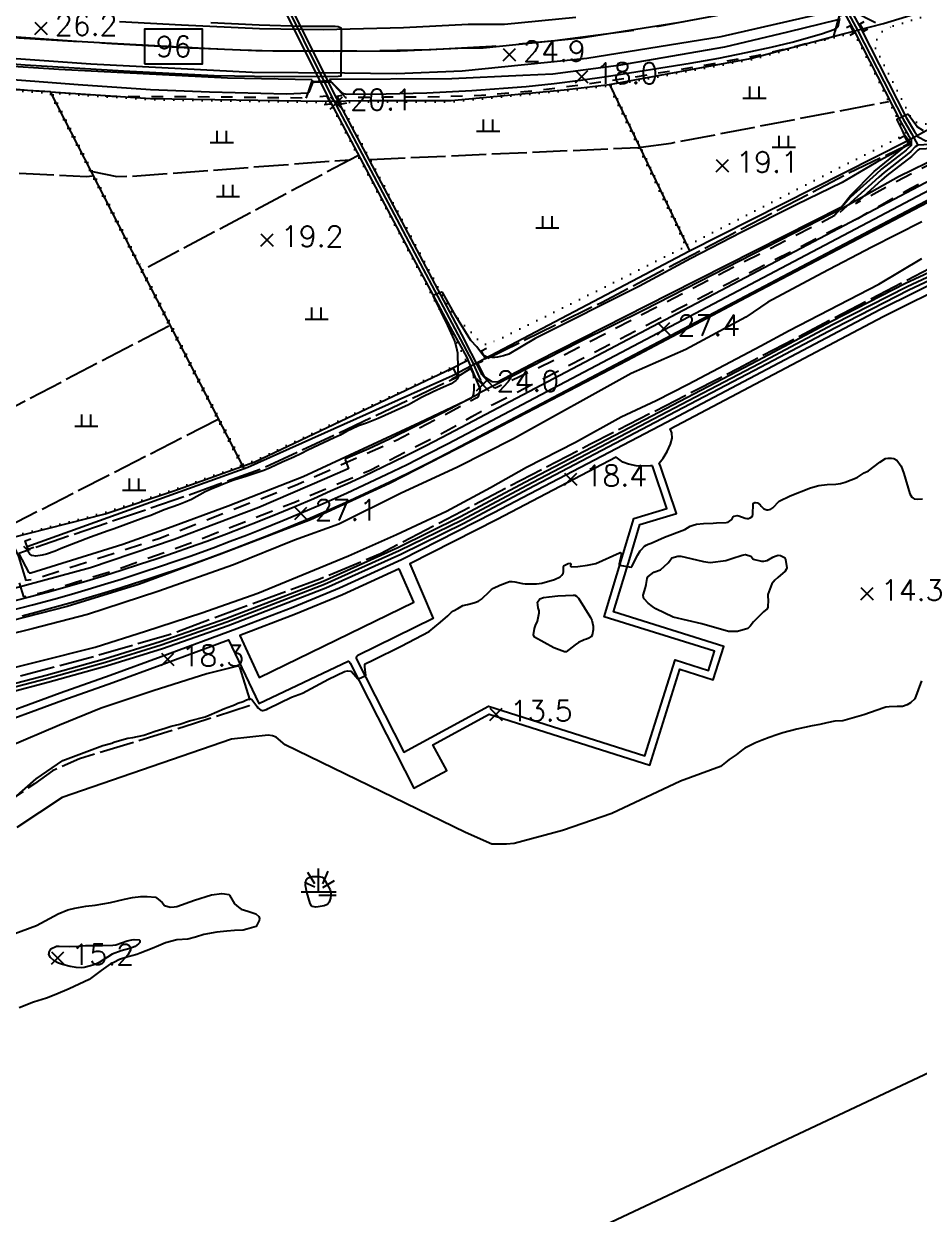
# Model space of a CAD drawing. Header units: millimetres. Extents: x 224638 to 227100, y 430787 to 433573.
# Drawn here: x 224847 to 225234, y 431487 to 432001 of the extents above; entities that cross this region are included whole.
import ezdxf
from ezdxf.enums import TextEntityAlignment as Align

# ---------------------------------------------------------------- set-up
doc = ezdxf.new("R2010")
doc.units = ezdxf.units.MM
for name, pattern in [('15M2P5', [17.5, 15, -2.5]), ('50M10', [60, 50, -10]), ('5M5', [10, 5, -5]), ('7P5M5', [12.5, 7.5, -5]), ('AM4', [4, 0, -4])]:
    doc.linetypes.add(name, pattern=pattern)
for name, color, linetype in [('A0013110', 1, 'Continuous'), ('A0013113', 1, 'Continuous'), ('A0013118', 1, 'Continuous'), ('A0013140', 1, '7P5M5'), ('A0013433', 7, 'Continuous'), ('A0013443', 7, 'Continuous'), ('A0023210', 7, 'Continuous'), ('A0023213', 7, 'Continuous'), ('A0033327', 32, 'Continuous'), ('C0052213', 1, 'Continuous'), ('C0052214', 1, '15M2P5'), ('C0052215', 32, 'Continuous'), ('C0076116', 7, 'Continuous'), ('C0523121', 1, '50M10'), ('D0015112', 3, '15M2P5'), ('D0015211', 5, 'Continuous'), ('D0025111', 3, 'AM4'), ('E0022112', 5, 'Continuous'), ('E0022115', 7, 'Continuous'), ('E0032111', 5, 'Continuous'), ('E0052114', 5, 'Continuous'), ('F0017111', 30, 'Continuous'), ('F0017114', 7, 'Continuous'), ('F0017121', 30, 'Continuous'), ('F0027132', 7, 'Continuous'), ('F0027217', 7, 'Continuous'), ('F0037221', 7, 'Continuous'), ('F0037223', 7, '5M5'), ('F0047224', 7, 'Continuous'), ('G0022323', 5, 'Continuous')]:
    doc.layers.add(name, color=color, linetype=linetype)
doc.styles.add('HIST', font='romans.shx', dxfattribs={"bigfont": 'ngsw.shx'})
doc.styles.add('ngsw', font='romans.shx', dxfattribs={"bigfont": 'ngsw.shx'})

# ---------------------------------------------------------------- blocks, each defined once
blk = doc.blocks.new('G0022323')
at = {"layer": 'G0022323'}
for p, q in [((-1.583, 3.4), (-4.619, 8.28)), ((0.02, -0.003), (0.02, 9.997)), ((1.779, 3.4), (4.165, 8.931)), ((-1.583, 1.991), (-6.029, 3.943)), ((1.779, 1.883), (6.875, 4.809)), ((-7.48, -0.003), (7.52, -0.003)), ((0.044, -1.479), (7.544, -1.479))]:
    blk.add_line(p, q, dxfattribs=at)
blk = doc.blocks.new('A0013433')
at = {"layer": 'A0013433'}
blk.add_lwpolyline([(-12.5, -7.5), (12.5, -7.5), (12.5, 7.5), (-12.5, 7.5)], close=True, dxfattribs=at)
blk = doc.blocks.new('D0015211')
at = {"layer": 'D0015211'}
for points in [[(-2, -2.5), (-2, 2.5)], [(2, -2.5), (2, 2.5)], [(-5, -2.5), (5, -2.5)]]:
    blk.add_lwpolyline(points, dxfattribs=at)
blk = doc.blocks.new('F0027217')
at = {"layer": 'F0027217'}
for p, q in [((-2.652, 2.652), (2.652, -2.652)), ((-2.652, -2.652), (2.652, 2.652))]:
    blk.add_line(p, q, dxfattribs=at)

msp = doc.modelspace()

# ---------------------------------------------------------------- linework, layer by layer
at = {"layer": 'A0013110', "flags": 128}
for points in [[(225419.212, 432053.423), (225399.293, 432087.229), (225383.98, 432113.14), (225375.48, 432128.94), (225338.91, 432200.07), (225293.64, 432289.34), (225292.32, 432291.68), (225285.77, 432293.75), (225105.21, 432200.19), (225106.89, 432194.64), (225173.05, 432065.26), (225185.72, 432041.11), (225208.47, 431998.96), (225227.96, 431960.84), (225231.48, 431954.69), (225233.16, 431952.47), (225236.43, 431950.744), (225251.614, 431951.563), (225258.493, 431950.369)], [(225044.17, 431843.9), (225038.4, 431857.51), (225032.39, 431868.49), (225013.46, 431903.89), (224978.38, 431970.09), (224943.58, 432040.18)], [(225047.39, 431847.08), (225044.9, 431849.94), (225044.45, 431850.98), (225036.32, 431867.16), (224981.05, 431971.46), (224946.26, 432041.53)], [(225183.07, 432039.7), (225205.81, 431997.57), (225225.32, 431959.41), (225228.98, 431953.04), (225230.15, 431951.48), (225230.119, 431948.774), (225228.727, 431947.353), (225227.973, 431946.683), (225217.322, 431938.456), (225214.968, 431936.389), (225203.865, 431926.258), (225197.243, 431918.613)], [(224725.717, 432016.875), (224724.814, 431997.401), (224724.538, 431994.523), (224724.485, 431993.195), (224724.485, 431992.028), (224724.577, 431990.186), (224725.314, 431986.732), (224725.959, 431985.673), (224726.773, 431984.998), (224736.99, 431978.92), (224738.57, 431977.07), (224739.88, 431975.09), (224797.95, 431862.58), (224838.54, 431785.51), (224845.096, 431771.327), (224848.205, 431760.992)], [(225252.535, 431947.851), (225251.406, 431948.047), (225233.586, 431947.088), (225232.995, 431946.709), (225231.143, 431944.817), (225230.207, 431943.987), (225219.548, 431935.754), (225217.302, 431933.781), (225206.375, 431923.812), (225206.126, 431923.524)]]:
    msp.add_lwpolyline(points, dxfattribs=at)
at = {"layer": 'A0013113', "flags": 128}
for points in [[(224642.035, 432001.112), (224667.02, 431999.621), (224679.004, 431998.332), (224705.518, 431995.438), (224736.157, 431993.369), (224776.87, 431990.62), (224797.6, 431989.56), (224876.32, 431983.93), (224945.9, 431980.33), (224985.65, 431980.14), (225008.17, 431979.72), (225036.45, 431980.95), (225090.2, 431986.4), (225148.09, 431995.77), (225194.07, 432006.3)], [(225085.46, 432003.9), (225054.65, 432000.86), (225039.01, 432000.91), (225011.19, 431999.45), (224976.6, 431998.58), (224949.05, 431999.13), (224915.35, 432000.59), (224888.65, 432002.09)]]:
    msp.add_lwpolyline(points, dxfattribs=at)
at = {"layer": 'A0013118', "flags": 128}
for points in [[(225345.452, 431990.142), (225030.576, 431824.089), (225020.883, 431819.077), (225012.018, 431814.627), (225002.208, 431809.85), (224994.137, 431806.035), (224986.93, 431802.713), (224979.693, 431799.458), (224972.426, 431796.269), (224964.216, 431792.762), (224956.888, 431789.717), (224949.533, 431786.738), (224942.15, 431783.828), (224934.741, 431780.985), (224926.375, 431777.869), (224918.912, 431775.171), (224912.362, 431772.868), (224904.853, 431770.299), (224897.321, 431767.8), (224889.767, 431765.371), (224882.19, 431763.01), (224874.592, 431760.72), (224866.02, 431758.227), (224857.422, 431755.823), (224849.759, 431753.76), (224840.154, 431751.282)], [(224846.71, 431745.729), (224852.514, 431747.249), (224863.128, 431750.138), (224869.863, 431752.046), (224875.623, 431753.725), (224882.328, 431755.734), (224889.018, 431757.797), (224894.738, 431759.607), (224901.395, 431761.77), (224907.088, 431763.666), (224913.713, 431765.927), (224919.376, 431767.908), (224925.026, 431769.928), (224931.599, 431772.334), (224938.154, 431774.792), (224944.688, 431777.304), (224950.272, 431779.498), (224955.841, 431781.731), (224961.395, 431784.002), (224969.695, 431787.48), (224977.959, 431791.044), (224986.186, 431794.693), (224994.235, 431798.363), (225005.189, 431803.517), (225013.329, 431807.468), (225021.384, 431811.483), (225030.285, 431816.04), (225348.726, 431983.955)], [(225259.861, 431904.055), (225227.715, 431889.117), (225195.779, 431872.727), (225163.844, 431855.827), (225118.246, 431831.899), (225063.458, 431803.21), (225035.792, 431788.394), (225008.698, 431775.076), (224976.564, 431760.593), (224934.467, 431744.355), (224906.229, 431734.529), (224882.258, 431726.989), (224856.988, 431720.008), (224824.328, 431711.418), (224770.858, 431697.555), (224721.915, 431685.201), (224682.293, 431674.195), (224657.035, 431666.771), (224643.002, 431662.407)], [(224643.011, 431659.269), (224657.901, 431663.898), (224683.118, 431671.31), (224722.683, 431682.301), (224771.601, 431694.649), (224825.086, 431708.516), (224857.769, 431717.112), (224883.108, 431724.111), (224907.173, 431731.681), (224935.501, 431741.538), (224977.721, 431757.824), (225009.976, 431772.361), (225037.162, 431785.725), (225064.862, 431800.558), (225119.64, 431829.243), (225165.242, 431853.173), (225197.166, 431870.067), (225229.032, 431886.421), (225261.085, 431901.315)], [(225247.327, 431893.095), (225216.612, 431877.723), (225124.512, 431829.133), (225050.072, 431790.109), (225010.218, 431769.916), (224983.587, 431757.711), (224963.424, 431749.363), (224939.215, 431740.131), (224906.604, 431727.999), (224884.699, 431719.921), (224863.118, 431712.274), (224828.601, 431699.657), (224801.499, 431689.071), (224765.466, 431671.944), (224746.779, 431660.829), (224733.12, 431651.419), (224707.009, 431631.336), (224699.342, 431624.552), (224669.655, 431596.208), (224667.832, 431594.985), (224660.65, 431588.778), (224653.018, 431583.983), (224643.242, 431578.375)], [(224829.733, 431696.664), (224864.187, 431709.258), (224885.787, 431716.912), (224907.715, 431724.998), (224935.73, 431735.42), (224948.732, 431707.914), (224987.338, 431726.119), (224987.91, 431725.746), (224988.168, 431725.35), (225015.582, 431671.293), (225029.797, 431678.969), (225023.764, 431690.078), (225048.106, 431703.228), (225117.361, 431681.267), (225130.366, 431722.69), (225144.771, 431718.135), (225149.304, 431732.526), (225101.652, 431747.388), (225109.01, 431771.538), (225113.11, 431785.136), (225128.835, 431789.912), (225121.973, 431810.244), (225121.407, 431811.568), (225123.119, 431813.732), (225124.913, 431816.686), (225126.338, 431819.788), (225127.048, 431822.399), (225126.901, 431824.713), (225126.105, 431826.356), (225218.075, 431874.877), (225248.678, 431890.193)]]:
    msp.add_lwpolyline(points, dxfattribs=at)
for points in [[(225118.526, 431810.45), (225117.618, 431810.386), (225112.61, 431810.315), (225111.447, 431810.474), (225108.133, 431811.189), (225105.697, 431812.067), (225102.909, 431814.195), (225051.538, 431787.265), (225013.935, 431768.212), (225023.967, 431744.591), (224991.431, 431728.634), (224990.767, 431727.785), (224990.794, 431727.247), (225011.232, 431686.945), (225047.779, 431706.689), (225115.269, 431685.287), (225128.273, 431726.708), (225142.681, 431722.152), (225145.288, 431730.427), (225097.664, 431745.28), (225105.948, 431772.466), (225110.541, 431787.7), (225124.748, 431792.015)], [(225009.273, 431765.963), (224984.866, 431754.777), (224964.606, 431746.389), (224940.498, 431737.196), (224948.954, 431719.142), (225015.556, 431751.604)]]:
    msp.add_lwpolyline(points, close=True, dxfattribs=at)
at = {"layer": 'A0013140', "flags": 128}
for points in [[(224845.392, 431759.93), (224847.198, 431753.926), (224855.82, 431755.98), (224887.27, 431765.62), (224921.63, 431778.09), (224964.57, 431794.97), (224996.44, 431808.47), (225027.5, 431824.43), (225040.65, 431831.68), (225049.62, 431836.99), (225054.26, 431839.2), (225130.68, 431878.77), (225199.65, 431913.9), (225207.43, 431917.41), (225229.897, 431930.297), (225250.741, 431941.16), (225253.883, 431942.679), (225255.77, 431943.727), (225260.02, 431945.87), (225262.14, 431947), (225264.1, 431948), (225325.363, 431980.745), (225341.673, 431989.691), (225367.3, 432005.46), (225394.7, 432024.58), (225423.52, 432046.35), (225448.68, 432070.8), (225462.02, 432084.01), (225470.869, 432089.005)], [(225252.535, 431947.851), (225227.22, 431934.89), (225206.126, 431923.524)], [(225047.39, 431847.08), (225050.1, 431844.22), (225050.62, 431844.16), (225051.75, 431844.56), (225076.8, 431856.38), (225134.81, 431886.64), (225197.243, 431918.613)], [(225044.17, 431843.9), (225043.95, 431842.28), (225043.54, 431840.87), (225043.21, 431840.16), (225042.81, 431839.77), (225008.16, 431821.44), (224964.56, 431801.96), (224906.12, 431779.11), (224852.06, 431761.49), (224848.205, 431760.992)]]:
    msp.add_lwpolyline(points, dxfattribs=at)
at = {"layer": 'A0023210', "flags": 128}
for points in [[(224697.317, 432519.338), (224715.28, 432484.59), (224720.533, 432475.502), (224722.845, 432469.775), (224726.465, 432463.32), (224787.345, 432344.455), (224834.85, 432252.99), (224909.165, 432110.905), (224912.632, 432101.256), (224915.6, 432098.5), (224944.92, 432040.855), (224979.715, 431970.775), (225040.72, 431855.439), (225044.31, 431847.44), (225044.535, 431846.92), (225045.78, 431845.49)], [(225101.726, 432200.108), (225105.095, 432194.85), (225171.72, 432064.57), (225184.395, 432040.405), (225207.14, 431998.265), (225226.64, 431960.125), (225230.23, 431953.865), (225233.031, 431948.812)], [(225255.514, 431949.11), (225251.51, 431949.805), (225233.031, 431948.812), (225231.883, 431948.075), (225229.935, 431946.085), (225229.09, 431945.335), (225218.435, 431937.105), (225216.135, 431935.085), (225199.371, 431919.79)]]:
    msp.add_lwpolyline(points, dxfattribs=at)
at = {"layer": 'A0023213', "flags": 128}
msp.add_lwpolyline([(224702.66, 432005.47), (224776.83, 432000.18), (224802.68, 431998.64), (224858.21, 431994.67), (224870.18, 431993.75), (224882.49, 431993.01), (224930.62, 431990.46), (224947.47, 431989.73), (224981.13, 431989.36), (225009.68, 431989.58), (225037.73, 431990.93), (225045.55, 431990.91), (225087.83, 431995.15), (225132.23, 432002.17)], dxfattribs=at)
at = {"layer": 'A0033327', "flags": 128}
for points in [[(224840.525, 431747.766), (224851.137, 431750.505), (224860.275, 431752.981), (224867.942, 431755.137), (224875.108, 431757.223), (224882.259, 431759.372), (224889.393, 431761.584), (224899.358, 431764.785), (224905.971, 431766.983), (224913.038, 431769.398), (224919.144, 431771.54), (224928.987, 431775.102), (224936.448, 431777.889), (224943.419, 431780.566), (224949.903, 431783.118), (224959.142, 431786.86), (224966.956, 431790.121), (224975.193, 431793.657), (224982.94, 431797.076), (224986.558, 431798.703), (224994.186, 431802.199), (225003.699, 431806.684), (225012.674, 431811.048), (225021.134, 431815.28), (225030.431, 431820.065), (225347.089, 431987.049)], [(225260.473, 431902.685), (225228.374, 431887.769), (225196.473, 431871.397), (225164.543, 431854.5), (225118.943, 431830.571), (225064.16, 431801.884), (225036.477, 431787.059), (225009.337, 431773.718), (224977.142, 431759.208), (224934.984, 431742.947), (224906.701, 431733.105), (224882.683, 431725.55), (224857.379, 431718.56), (224824.707, 431709.967), (224771.23, 431696.102), (224722.299, 431683.751), (224682.706, 431672.753), (224657.468, 431665.334), (224643.007, 431660.838)]]:
    msp.add_lwpolyline(points, dxfattribs=at)
at = {"layer": 'C0052213', "flags": 128}
for points in [[(225364.49, 431991.88), (225297.696, 431955.757), (225159.048, 431883.087), (225107.429, 431855.805), (225046.079, 431823.824), (225005.11, 431802.788), (224971.008, 431787.097), (224932.681, 431772.507), (224897.288, 431759.405), (224866.056, 431749.804), (224788.495, 431729.83), (224642.91, 431694.814)], [(225051.4, 431846.61), (225068.94, 431855.73), (225125.81, 431884.63), (225200.071, 431922.221), (225203.968, 431927.166), (225214.13, 431937.48), (225227.99, 431948.7)], [(224849.72, 431764.22), (224850.44, 431764.21), (224890.07, 431776.7), (224909.79, 431783.65), (224935.49, 431793.14), (224967.84, 431805.87), (225018.12, 431829.17), (225040.43, 431839.75), (225040.98, 431840.23)], [(224940.404, 431723.626), (224940.063, 431723.853), (224939.526, 431723.978), (224926.34, 431720.745), (224903.171, 431713.283), (224880.723, 431705.824), (224862.808, 431698.583), (224840.557, 431688.995), (224824.83, 431682.062), (224791.036, 431663.622), (224769.397, 431653.089), (224753.263, 431645.885), (224736.662, 431636.748), (224716.336, 431622.021), (224698.402, 431608.816), (224678.674, 431592.898), (224660.095, 431579.637), (224643.266, 431569.976)]]:
    msp.add_lwpolyline(points, dxfattribs=at)
at = {"layer": 'C0052214', "flags": 128}
for points in [[(225364.49, 431991.88), (225307.2, 431930.656), (225306.194, 431930.096), (225305.147, 431929.383), (225261.24, 431907.554), (225211.406, 431881.801), (225155.359, 431852.339), (225091.549, 431819.656), (225001.256, 431772.449), (224975.111, 431761.608), (224940.515, 431748.823), (224910.092, 431737.482), (224879.146, 431728.486), (224839.203, 431717.954), (224779.145, 431702.248), (224721.496, 431688), (224659.76, 431672.008), (224642.982, 431669.476)], [(225051.4, 431846.61), (225049.46, 431846.64), (225046.22, 431848.71), (225043.14, 431854.76), (225096.5, 431881.02), (225151.09, 431909.64), (225203.23, 431936.86), (225227.99, 431948.7)], [(224849.72, 431764.22), (224845.178, 431772.831), (224918.59, 431797.94), (224950.08, 431809.36), (224979.21, 431822.8), (225034.2, 431848.74), (225040.04, 431852.42), (225041.19, 431850.32), (225041.42, 431845.7), (225041.42, 431843.56), (225041.33, 431841.74), (225040.98, 431840.23)], [(224940.404, 431723.626), (224945.094, 431708.814), (224945.093, 431707.945), (224944.982, 431707.365), (224944.534, 431706.824), (224920.628, 431699.115), (224895.099, 431691.223), (224871.401, 431684.05), (224859.799, 431678.782), (224851.971, 431673.271), (224839.512, 431664.767), (224822.708, 431654.868), (224809.435, 431645.214), (224787.223, 431633.407), (224770.901, 431622.144), (224750.387, 431610.616), (224731.963, 431600.076), (224713.016, 431588.577), (224682.118, 431571.159), (224665.483, 431560.529), (224646.563, 431551.348), (224643.323, 431550.031)]]:
    msp.add_lwpolyline(points, dxfattribs=at)
at = {"layer": 'C0052215', "flags": 128}
msp.add_lwpolyline([(224841.74, 431779.37), (224882.41, 431789.8), (224912.06, 431799.68), (224947.05, 431812.22), (225032.16, 431852.58), (225038.65, 431855.85)], dxfattribs=at)
at = {"layer": 'C0076116', "flags": 128}
for points in [[(225209.651, 432002.085), (225207.916, 432001.091), (225209.657, 431998.054), (225211.392, 431999.049)], [(225203.776, 431996.342), (225205.549, 431997.267), (225203.931, 432000.37), (225202.158, 431999.445)], [(224975.075, 431969.8), (224978.01, 431970.08), (224979.84, 431966.53), (224976.905, 431966.25)], [(224986.634, 431966.96), (224984.42, 431966.52), (224982.54, 431970.05), (224984.754, 431970.49)], [(225224.89, 431951.73), (225227.08, 431952.93), (225229, 431949.42), (225226.8, 431948.22)], [(225048.799, 431857.729), (225046.579, 431856.589), (225044.749, 431860.149), (225046.979, 431861.289)], [(225030.34, 431851.527), (225032.61, 431852.577), (225034.29, 431848.947), (225032.02, 431847.897)], [(224851.69, 431775.18), (224849.33, 431774.35), (224848, 431778.13), (224850.36, 431778.96)]]:
    msp.add_lwpolyline(points, dxfattribs=at)
at = {"layer": 'C0523121', "flags": 128}
msp.add_lwpolyline([(224642.001, 432012.885), (224668.946, 432008.489), (224700.17, 432006.09), (224738.46, 432002.95), (224795.67, 431998.89), (224840.44, 431995.45), (224885.29, 431992.72), (224919.19, 431990.82), (224954.85, 431989.51), (224993.99, 431989.61), (225022.93, 431990.09), (225049.28, 431991.59), (225076.35, 431993.96), (225116.44, 431999.3), (225159.92, 432007.45), (225194.35, 432015.8), (225227.32, 432025.61), (225255.76, 432035.49), (225284.8, 432046.82), (225315.3, 432060.4), (225350.6, 432078.26), (225388.49, 432099.65), (225420.21, 432119.87), (225447.82, 432139.95), (225472.3, 432159.16), (225493.96, 432177.19), (225523.5, 432205.16), (225551.9, 432234.65), (225565.51, 432249.82), (225576.85, 432262.79), (225609.89, 432302.8), (225641.2, 432344.39), (225684.55, 432402.53), (225728.05, 432462.17), (225769.67, 432518.76), (225815.98, 432582.05), (225856.2, 432636.93), (225893.97, 432688.34), (225927.08, 432733.67)], dxfattribs=at)
at = {"layer": 'D0015112', "flags": 128}
for points in [[(225113.486, 431948.039), (225126.621, 431949.75), (225220.492, 431967.752)], [(224996.84, 431942.734), (225112.476, 431947.839)], [(224757.941, 431941.198), (224874.499, 431935.295), (224876.898, 431935.578)], [(224877.034, 431937.506), (224887.5, 431935.3), (224896.175, 431935.597), (224988.208, 431942.587)], [(224991.472, 431944.321), (224988.208, 431942.587), (224898.78, 431895.07)], [(224819.092, 431823.521), (224910.072, 431870.951)], [(224930.996, 431830.338), (224839.978, 431783.839)]]:
    msp.add_lwpolyline(points, dxfattribs=at)
at = {"layer": 'D0025111', "flags": 128}
for points in [[(225222.41, 432000.35), (225253.3, 432009.78), (225280.32, 432019.07), (225305.5, 432030.27), (225307.1, 432030.93), (225321.17, 432004.5), (225320.98, 432003.27), (225282.85, 431983.57), (225236.79, 431958.03), (225234.73, 431957.99), (225231.4, 431959.15), (225230.19, 431960.45), (225214.39, 431991.32), (225214.66, 431993.47), (225217.41, 431997.73), (225220.14, 431999.34)], [(225100.7, 431974.65), (225160.91, 431985.78), (225201.42, 431996.53), (225205.27, 431997.52), (225220.492, 431967.752), (225224.88, 431959.17), (225227.95, 431953.82), (225133.82, 431905.72), (225113.486, 431948.039)], [(224789.621, 431975.454), (224799.55, 431974.85), (224858.52, 431971.44), (224876.898, 431935.578), (224899.67, 431891.14), (224910.072, 431870.951), (224930.996, 431830.338), (224941.15, 431810.63), (224911.89, 431800.15), (224882.27, 431790.28), (224842, 431779.95), (224839.978, 431783.839), (224839, 431785.72), (224819.092, 431823.521), (224798.4, 431862.81), (224757.941, 431941.198), (224745.428, 431965.442), (224745.966, 431966.207), (224756.499, 431969.099), (224787.694, 431974.363)], [(224898.78, 431895.07), (224942.1, 431810.98), (224946.86, 431812.68), (225031.94, 431853.03), (225037.98, 431856.07), (225033.21, 431865.56), (224991.472, 431944.321), (224979.29, 431967.31), (224902.02, 431968.53), (224859.68, 431971.37), (224877.034, 431937.506)], [(225101.9, 431969.85), (225112.476, 431947.839), (225132.93, 431905.27), (225097.42, 431887.35), (225050.18, 431864.05), (225049.77, 431864.04), (225046.88, 431862.72), (225044.01, 431864.07), (225041.2, 431867.19), (225031.33, 431877.64), (224996.84, 431942.734), (224983.75, 431967.44), (224996.37, 431967.56), (225031.75, 431967.61), (225080.48, 431972.3), (225099.67, 431974.48)]]:
    msp.add_lwpolyline(points, close=True, dxfattribs=at)
at = {"layer": 'E0022112', "flags": 128}
for points in [[(224848.852, 431775.709), (224944.06, 431809.86), (225032.35, 431849.49), (225134.47, 431903.22), (225228.09, 431950.64), (225324.83, 432002.98), (225360.66, 432024.28), (225384.92, 432038.77), (225406.15, 432056.01), (225430.43, 432076.42), (225466.92, 432117.93), (225479.05, 432132.18), (225540.238, 432198.75)], [(225099.97, 431975.02), (225160.8, 431986.27), (225201.3, 431997.01), (225218.19, 432001.38), (225264.07, 432015.49), (225307.83, 432033.5), (225355.27, 432056.46), (225395.62, 432078.69)], [(224942.42, 431809.27), (224900.12, 431891.37), (224858.83, 431971.93), (224799.58, 431975.35), (224739.79, 431978.99)], [(224858.83, 431971.93), (224902.04, 431969.03), (224976.08, 431967.86), (224996.37, 431968.06), (225031.73, 431968.11), (225080.43, 431972.79), (225099.97, 431975.02), (225134.47, 431903.22)]]:
    msp.add_lwpolyline(points, dxfattribs=at)
at = {"layer": 'E0022115', "flags": 128}
msp.add_lwpolyline([(226877.637, 433482.359), (226514.779, 432893.432), (226013.53, 432174.23), (225825.388, 431922.904), (225702.215, 431801.731), (225577.302, 431713.64), (225287.243, 431571.804), (224644.125, 431269.006)], dxfattribs=at)
at = {"layer": 'E0032111', "flags": 128}
for points in [[(225234.572, 431717.703), (225231.679, 431709.889), (225229.884, 431708.138), (225228.441, 431707.263), (225226.337, 431706.618), (225225.485, 431706.549), (225224.058, 431706.533), (225220.68, 431706.418), (225219.199, 431706.249), (225218.247, 431706.064), (225209.643, 431702.955), (225200.69, 431700.44), (225197.14, 431700.19), (225193.75, 431699.56), (225190.75, 431698.88), (225187.42, 431698.26), (225180.83, 431696.77), (225174.8, 431695.21), (225172.14, 431694.42), (225168.88, 431693.24), (225165.8, 431692.04), (225162.94, 431690.86), (225162.45, 431690.65), (225158.32, 431688.57), (225157.44, 431687.99), (225154.64, 431685.75), (225151.54, 431683.67), (225150.69, 431683.06), (225147.807, 431680.699), (225130.674, 431674.408), (225101.058, 431660.354), (225079.708, 431653.127), (225058.894, 431647.449), (225055.627, 431647.173), (225049.262, 431647.188), (225037.942, 431652.202), (224960.156, 431690.062), (224956.199, 431693.283), (224954.619, 431693.958), (224952.747, 431694.264), (224936.98, 431692.422), (224863.957, 431667.35), (224844.418, 431654.34)], [(224839.583, 431607.193), (224852.846, 431612.068), (224862.239, 431617.063), (224866.321, 431618.799), (224869.347, 431619.596), (224874.198, 431620.433), (224878.159, 431620.848), (224884.729, 431621.979), (224890.82, 431623.403), (224894.256, 431624.084), (224897.812, 431624.557), (224900.567, 431624.654), (224904.176, 431624.256), (224905.294, 431623.493), (224907.045, 431621.989), (224908.067, 431620.713), (224910.533, 431620.023), (224912.295, 431620.058), (224913.431, 431620.233), (224921.028, 431622.977), (224928.333, 431625.27), (224932.729, 431625.839), (224933.983, 431625.729), (224935.811, 431625.417), (224936.072, 431625.1), (224938.268, 431621.464), (224940.009, 431619.938), (224941.191, 431619.052), (224944.009, 431618.274), (224947.499, 431617.167), (224948.754, 431616.001), (224949.016, 431615.103), (224948.96, 431614.231), (224947.634, 431611.686), (224943.536, 431610.441), (224941.943, 431610.114), (224938.299, 431609.944), (224934.995, 431609.687), (224930.676, 431609.19), (224925.089, 431608.169), (224921.479, 431606.983), (224918.169, 431606.139), (224913.376, 431605.937), (224908.452, 431604.599), (224905.446, 431603.34), (224902.727, 431602.109), (224897.6, 431600.072), (224896.189, 431599.556), (224893.913, 431598.915), (224892.301, 431598.576), (224888.712, 431597.434), (224886.176, 431596.125), (224884.71, 431595.475), (224880.806, 431592.7), (224875.553, 431588.789), (224866.978, 431584.715), (224861.178, 431582.259), (224857.135, 431580.767), (224851.568, 431578.908), (224845.449, 431576.543)]]:
    msp.add_lwpolyline(points, dxfattribs=at)
msp.add_lwpolyline([(224969.454, 431626.469), (224969.377, 431627.076), (224969.124, 431628.028), (224968.886, 431629.218), (224968.985, 431630.984), (224969.162, 431631.729), (224969.684, 431632.467), (224970.467, 431632.851), (224971.773, 431633.227), (224974.837, 431633.228), (224976.042, 431632.859), (224976.626, 431632.483), (224977.402, 431631.339), (224979.476, 431627.43), (224979.737, 431626.132), (224979.799, 431625.073), (224979.684, 431623.813), (224979.139, 431622.154), (224978.724, 431621.609), (224977.925, 431621.033), (224976.981, 431620.511), (224974.324, 431620.057), (224973.326, 431620.042), (224972.581, 431620.08), (224971.913, 431620.203), (224971.452, 431620.564), (224970.868, 431621.6)], close=True, dxfattribs=at)
at = {"layer": 'E0052114', "flags": 128}
for points in [[(225139.749, 431742.276), (225127.482, 431745.084), (225119.959, 431748.722), (225118.539, 431749.685), (225116.708, 431751.166), (225114.965, 431753.073), (225114.627, 431753.664), (225114.543, 431754.643), (225115.563, 431757.898), (225115.755, 431759.241), (225116.204, 431761.851), (225116.476, 431762.488), (225119.071, 431764.526), (225121.964, 431765.552), (225125.322, 431768.595), (225125.821, 431769.352), (225126.919, 431770.78), (225129.409, 431771.524), (225130.741, 431771.413), (225132.702, 431771.099), (225140.555, 431769.162), (225143.38, 431768.682), (225150.112, 431769.531), (225152.718, 431770.43), (225157.166, 431771.896), (225158.593, 431772.211), (225160.935, 431771.528), (225161.296, 431771.156), (225162.006, 431770.151), (225165.567, 431769.364), (225166.542, 431769.368), (225168.054, 431769.641), (225170.392, 431771.077), (225171.47, 431771.537), (225172.706, 431771.841), (225173.815, 431771.825), (225175.504, 431770.843), (225175.849, 431770.022), (225176.418, 431766.46), (225176.215, 431765.654), (225175.812, 431764.929), (225172.665, 431762.315), (225171.283, 431761.125), (225170.063, 431759.582), (225168.267, 431754.876), (225168.26, 431753.932), (225168.486, 431752.569), (225168.303, 431749.499), (225167.942, 431748.766), (225166.392, 431747.48), (225162.163, 431743.104), (225160.639, 431741.231), (225159.645, 431740.195), (225155.228, 431738.924), (225152.234, 431738.931), (225151.294, 431739.011)], [(225075.998, 431731.883), (225067.596, 431736.574), (225067.235, 431737.526), (225067.588, 431740.23), (225068.118, 431741.52), (225069.008, 431743.417), (225069.691, 431747.042), (225069.591, 431747.932), (225069.23, 431749.199), (225069.046, 431750.459), (225068.954, 431751.642), (225069.959, 431753.047), (225071.503, 431753.608), (225073.922, 431753.969), (225077.662, 431754.307), (225084.312, 431754.685), (225085.096, 431754.623), (225085.771, 431754.209), (225086.57, 431753.272), (225091.77, 431744.994), (225092.323, 431743.911), (225092.938, 431741.262), (225093.023, 431739.618), (225092.562, 431737.422), (225092.04, 431736.723), (225091.103, 431736.109), (225090.097, 431735.686), (225089.015, 431735.325), (225086.634, 431734.157), (225085.198, 431733.136), (225081.359, 431730.217), (225080.998, 431730.148), (225080.645, 431730.186)]]:
    msp.add_lwpolyline(points, close=True, dxfattribs=at)
at = {"layer": 'F0017111', "flags": 128}
for points, elevation in [([(224642.972, 431672.797), (224643.282, 431672.841), (224695.546, 431685.374), (224725.895, 431693.648), (224752.372, 431700.326), (224777.675, 431705.973), (224804.847, 431713.761), (224878.204, 431732.186), (224899.845, 431739.094), (224924.143, 431747.069), (224948.305, 431755.475), (224987.421, 431771.646), (225008.121, 431780.795), (225029.651, 431790.891), (225048.63, 431801.063), (225064.159, 431809.843), (225085.296, 431820.691), (225105.069, 431831.651), (225120.143, 431838.703), (225133.95, 431845.716), (225165.337, 431862.227), (225177.444, 431868.924), (225216.219, 431888.931), (225234.747, 431899.873)], 20), ([(224843.23, 431667.086), (224852.71, 431675.331), (224864.206, 431683.307), (224881.532, 431689.824), (224885.306, 431690.772), (224886.228, 431691.156), (224888.703, 431691.878), (224892.309, 431692.871), (224894.413, 431693.234), (224899.149, 431694.217), (224904.016, 431695.936), (224908.3, 431697.163), (224910.941, 431698.082), (224914.692, 431699.009), (224918.881, 431700.347), (224925.646, 431702.113), (224927.388, 431702.815), (224933.888, 431705.762), (224937.077, 431706.841), (224938.265, 431707.32), (224939.627, 431708.003), (224941.931, 431708.766), (224943.43, 431709.518), (224944.733, 431709.891), (224945.144, 431709.879), (224945.735, 431709.653), (224947.914, 431706.709), (224948.354, 431705.941), (224949.611, 431704.954), (224950.144, 431704.834), (224950.551, 431704.908), (224951.991, 431705.334), (224952.776, 431705.79), (224962.863, 431710.654), (224967.656, 431712.378), (224978.87, 431718.421), (224985.68, 431721.65), (224987.035, 431721.989), (224988.451, 431721.83), (224988.76, 431721.651), (224991.453, 431718.541), (224991.748, 431718.486), (224994.867, 431719.923), (224994.418, 431723.635), (224994.418, 431724.513), (224994.681, 431724.954), (224997.975, 431726.643), (225010.182, 431732.564), (225022.2, 431739.024), (225027.125, 431742.94), (225030.262, 431745.687), (225031.85, 431747.243), (225032.737, 431747.91), (225034.557, 431748.815), (225036.801, 431750.181), (225038.782, 431750.673), (225041.414, 431751.323), (225043.549, 431752.095), (225044.79, 431752.841), (225045.854, 431753.916), (225047.333, 431755.297), (225049.146, 431757.057), (225049.986, 431757.669), (225052.673, 431758.951), (225056.885, 431760.598), (225058.024, 431760.583), (225059.131, 431760.452), (225062.477, 431759.653), (225063.581, 431759.58), (225068.486, 431759.594), (225070.854, 431759.789), (225076.303, 431761.384), (225078.716, 431762.557), (225079.435, 431763.223), (225080.023, 431764.184), (225080.117, 431764.675), (225080.224, 431766.814), (225080.477, 431767.426), (225080.965, 431767.799), (225082.171, 431768.297), (225083.004, 431768.4), (225083.334, 431768.215), (225083.357, 431767.889), (225083.184, 431767.613), (225083.15, 431767.173), (225083.448, 431766.868), (225086.406, 431767.07), (225090.5, 431767.532), (225094.045, 431768.248), (225104.267, 431772.967), (225104.622, 431773.036), (225104.942, 431772.885), (225105.226, 431772.461), (225104.192, 431767.975), (225104.223, 431767.694), (225104.321, 431767.633), (225109.359, 431766.734), (225109.817, 431767.232), (225112.259, 431772.069), (225113.25, 431773.708), (225113.785, 431774.389), (225115.153, 431775.781), (225115.805, 431776.257), (225116.737, 431776.718), (225118.037, 431777.131), (225123.659, 431779.63), (225132.455, 431782.938), (225134.837, 431784.372), (225136.012, 431784.887), (225137.469, 431785.223), (225140.546, 431785.546), (225144.733, 431785.692), (225146.111, 431785.82), (225150.334, 431786.004), (225151.241, 431786.211), (225151.821, 431786.52), (225152.74, 431787.312), (225153.365, 431788.512), (225153.707, 431788.76), (225155.068, 431788.964), (225155.84, 431788.805), (225158.562, 431787.797), (225159.181, 431787.703), (225159.92, 431787.763), (225160.614, 431788.047), (225161.346, 431788.516), (225161.68, 431788.912), (225161.821, 431789.624), (225161.943, 431793.881), (225162.072, 431794.353), (225162.633, 431794.69), (225162.91, 431794.702), (225163.792, 431794.505), (225164.991, 431793.587), (225165.438, 431793.028), (225166.453, 431792.019), (225166.966, 431791.734), (225167.85, 431791.48), (225168.462, 431791.456), (225169.644, 431791.689), (225170.468, 431792.338), (225173.14, 431795.239), (225177.856, 431797.488), (225186.654, 431800.964), (225190.259, 431801.98), (225193.863, 431802.378), (225197.608, 431802.602), (225199.59, 431802.866), (225201.646, 431803.47), (225206.861, 431805.445), (225209.854, 431807.373), (225211.71, 431808.355), (225216.644, 431812.064), (225219.076, 431813.563), (225220.161, 431813.769), (225221.602, 431813.795), (225222.702, 431813.616), (225223.942, 431812.959), (225225.862, 431810.249), (225226.963, 431807.188), (225229.601, 431798.334), (225230.451, 431796.913), (225230.902, 431796.468), (225231.462, 431796.205), (225233.045, 431796.053), (225235.031, 431796.16)], 15)]:
    msp.add_lwpolyline(points, dxfattribs=dict(at, elevation=elevation))
at = {"layer": 'F0017111', "elevation": 15, "flags": 128}
msp.add_lwpolyline([(224866.981, 431603.039), (224870.931, 431603.112), (224874.055, 431603.389), (224878.168, 431603.483), (224881.285, 431603.423), (224885.84, 431603.591), (224887.075, 431603.761), (224892.011, 431605.377), (224893.916, 431605.813), (224894.937, 431605.965), (224897.105, 431605.858), (224897.464, 431605.577), (224897.42, 431604.71), (224896.921, 431604.18), (224895.366, 431603.063), (224893.103, 431602.162), (224889.391, 431601.093), (224885.564, 431599.724), (224879.902, 431596.156), (224878.198, 431595.26), (224876.13, 431594.595), (224873.461, 431593.91), (224872.29, 431593.827), (224869.992, 431593.987), (224867.345, 431594.418), (224864.078, 431595.229), (224862.333, 431595.829), (224860.515, 431596.755), (224858.88, 431598.215), (224858.173, 431599.583), (224858.397, 431601.182), (224859.058, 431602.032), (224861.501, 431603.111), (224862.595, 431603.205)], close=True, dxfattribs=at)
at = {"layer": 'F0017114', "elevation": 25, "flags": 128}
for points in [[(224927.997, 432001.812), (224948.879, 432000.766), (224967.428, 432000.274), (224981.649, 432000.143), (224982.984, 432000.063), (224983.317, 431999.977), (224983.944, 431999.635), (224984.304, 431998.913), (224984.103, 431978.642), (224983.003, 431978.44), (224955.591, 431978.357), (224929.519, 431978.745), (224890.449, 431980.795), (224848.009, 431983.385), (224802.624, 431987.031), (224758.156, 431989.887), (224739.359, 431990.899), (224738.672, 431991.006), (224737.288, 431991.53), (224736.878, 431992.018), (224737.594, 432014.646)], [(225242.884, 431944.133), (225224.596, 431935.234), (225200.565, 431921.656), (225184.996, 431913.545), (225150.389, 431895.975), (225114.822, 431877.623), (225087.48, 431864.173), (225043.552, 431841.665), (225042.051, 431840.729), (225028.158, 431833.269), (225005.039, 431821.956), (224996.137, 431817.787), (224986.15, 431813.412), (224986.063, 431813.254), (224986.01, 431813.08), (224987.481, 431809.374), (224987.4, 431809.237), (224987.29, 431809.128), (224977.099, 431804.751), (224948.746, 431792.464), (224912.302, 431778.62), (224876.097, 431766.382), (224848.616, 431758.889), (224819.259, 431751.087)], [(225234.689, 431915.767), (225213.07, 431904.787), (225191.755, 431893.638), (225168.31, 431881.139), (225158.734, 431874.595), (225132.883, 431860.661), (225109.328, 431850.294), (225058.551, 431822.122), (225034.39, 431809.859), (225009.927, 431798.56), (224983.278, 431785.235), (224964.207, 431778.354), (224937.84, 431767.781), (224905.19, 431756.167), (224874.917, 431746.346), (224850.964, 431740.149), (224828.661, 431734.637), (224804.066, 431728.89), (224769.998, 431720.371), (224735.16, 431711.542), (224661.42, 431693.157), (224642.927, 431688.824)]]:
    msp.add_lwpolyline(points, dxfattribs=at)
at = {"layer": 'F0017121', "elevation": 20, "flags": 128}
for points in [[(224791.854, 431981.022), (224870.837, 431974.974), (224902.094, 431972.944), (224927.449, 431971.824), (224960.758, 431971.042), (224970.1, 431971.371), (224970.47, 431971.741), (224972.11, 431975.76), (224972.533, 431976.024), (224972.85, 431976.183), (224979.833, 431976.183), (224980.467, 431975.601), (224984.699, 431971.424), (224985.334, 431971.107), (224986.709, 431970.895), (225003.627, 431970.948), (225021.177, 431971.384), (225040.569, 431972.375), (225064.059, 431974.225), (225076.094, 431975.465), (225087.536, 431976.893), (225098.716, 431978.497), (225134.837, 431984.253), (225147.219, 431986.465), (225158.999, 431988.797), (225169.697, 431991.134), (225178.839, 431993.338), (225191.395, 431996.91), (225197.144, 431998.988), (225198.201, 431999.58), (225198.682, 432000.115), (225199.296, 432003.619)], [(225235.386, 431955.036), (225232.666, 431956.773), (225228.922, 431961.975), (225228.682, 431962.135), (225228.625, 431962.135), (225228.454, 431962.112), (225223.979, 431959.965), (225223.922, 431959.84), (225223.922, 431959.771), (225226.153, 431955.189), (225226.693, 431954.211), (225228.644, 431951.509), (225229.448, 431950.109), (225229.513, 431949.755), (225229.497, 431949.514), (225229.336, 431949.209), (225228.965, 431948.887), (225228.247, 431948.635), (225215.081, 431941.327), (225200.318, 431932.752), (225180.516, 431923.091), (225156.775, 431911.128), (225135.113, 431899.869), (225112.975, 431887.947), (225067.911, 431865.349), (225056.509, 431858.694), (225054.278, 431857.996), (225051.663, 431857.385), (225050.555, 431857.226), (225049.278, 431857.175), (225047.087, 431857.379), (225045.343, 431858.406), (225043.426, 431860.739), (225042.782, 431861.816), (225040.133, 431864.527), (225033.683, 431874.985), (225028.113, 431885.119), (225027.606, 431885.371), (225024.012, 431883.91), (225023.911, 431883.62), (225030.099, 431871.051), (225032.972, 431864.689), (225033.414, 431863.499), (225034.193, 431860.533), (225034.395, 431859.205), (225034.509, 431857.544), (225034.547, 431854.192), (225034.641, 431852.857), (225034.703, 431848.803), (225034.231, 431847.897), (225033.686, 431847.302), (225032.78, 431846.528), (225031.659, 431845.841), (225028.337, 431844.398), (225024.006, 431842.403), (225018.844, 431839.899), (225013.278, 431836.792), (225000.271, 431830.856), (224995.206, 431828.812), (224991.766, 431827.662), (224986.543, 431825.266), (224983.778, 431823.717), (224981.298, 431822.483), (224969.878, 431817.25), (224966.809, 431815.649), (224963.863, 431814.247), (224958.747, 431812.04), (224953.712, 431809.565), (224950.845, 431808.449), (224943.095, 431805.825), (224938.404, 431804.401), (224935.963, 431803.54), (224928.262, 431800.384), (224925.543, 431799.171), (224919.695, 431795.981), (224916.948, 431794.768), (224914.052, 431793.634), (224907.915, 431791.471), (224902.217, 431789.066), (224899.176, 431787.99), (224886.382, 431783.232), (224883.8, 431782.425), (224876.199, 431779.675), (224863.457, 431774.778), (224860.876, 431773.617), (224857.234, 431772.347), (224855.335, 431771.857), (224852.578, 431771.408), (224850.84, 431771.7), (224849.959, 431772.298), (224848.559, 431774.484), (224847.334, 431775.593)]]:
    msp.add_lwpolyline(points, dxfattribs=at)
at = {"layer": 'F0037221', "flags": 128}
for points in [[(225198.46, 432002.91), (225176.79, 431997.65), (225149.64, 431991.13), (225103.94, 431983.27), (225075.54, 431979.52), (225062.67, 431978.96), (225031.99, 431977.52), (224979.2, 431977.19)], [(224971.71, 431977), (224935.22, 431977.72), (224862.56, 431981.58), (224845, 431982.64), (224726.23, 431993.1)]]:
    msp.add_lwpolyline(points, dxfattribs=at)
at = {"layer": 'F0037223', "flags": 128}
for points in [[(225198.46, 432002.91), (225196.65, 431995.4), (225164.85, 431987.72), (225141.69, 431983.38), (225117.75, 431979.32), (225098.93, 431976.34), (225069.8, 431972.44), (225044.81, 431970.29), (225027.09, 431969.66), (225002.91, 431969.5), (224986.23, 431969.34), (224979.2, 431977.19)], [(224971.71, 431977), (224969.23, 431969.17), (224916.45, 431969.73), (224885.33, 431969.81), (224825.84, 431974.19), (224741.66, 431979.91), (224737.33, 431981.32), (224732.66, 431983.65), (224726.4, 431989.36), (224726.23, 431993.1)]]:
    msp.add_lwpolyline(points, dxfattribs=at)
at = {"layer": 'F0047224', "flags": 128}
for points in [[(225196.65, 431995.4), (225199.19, 432004.7), (225205.02, 432006.69), (225214.7, 432001.76)], [(224969.23, 431969.17), (224971.92, 431976.4), (224979.31, 431976.71), (224986.23, 431969.34)]]:
    msp.add_lwpolyline(points, dxfattribs=at)

# ---------------------------------------------------------------- block references
at = {"layer": 'A0013433'}
msp.add_blockref('A0013433', (224912.01, 431991.45), dxfattribs=at)
at = {"layer": 'D0015211'}
for p in [(225162.527, 431971.646), (225047.653, 431957.362), (224932.804, 431952.562), (225175.208, 431950.424), (224935.483, 431929.21), (225073.211, 431915.658), (224973.671, 431876.225), (224874.366, 431830.046), (224894.949, 431802.455)]:
    msp.add_blockref('D0015211', p, dxfattribs=at)
at = {"layer": 'F0027217'}
for p in [(224854.802, 431999.223, 26.191), (225056.754, 431987.944, 24.89), (225088.006, 431978.395, 18.022), (224982.12, 431967.004, 20.087), (225148.629, 431940.054, 19.146), (224952.262, 431907.981, 19.166), (225123.339, 431869.625, 27.428), (225045.317, 431845.48, 24.012), (225083.252, 431804.71, 18.421), (224966.868, 431789.929, 27.091), (225211.029, 431755.267, 14.311), (224909.425, 431726.996, 18.25), (225051.079, 431703.232, 13.463), (224861.962, 431598.059, 15.15)]:
    msp.add_blockref('F0027217', p, dxfattribs=at)
at = {"layer": 'G0022323'}
msp.add_blockref('G0022323', (224974.534, 431626.635), dxfattribs=at)

# ---------------------------------------------------------------- texts
at = {"layer": 'A0013443', "style": 'HIST'}
msp.add_text('96', height=9, dxfattribs=at).set_placement((224912.01, 431991.45), align=Align.MIDDLE_CENTER)
at = {"layer": 'F0027132', "style": 'ngsw'}
for s, p in [('26.2', (224860.802, 431996.223)), ('24.9', (225062.754, 431984.944)), ('18.0', (225094.006, 431975.395)), ('20.1', (224988.12, 431964.004)), ('19.1', (225154.629, 431937.054)), ('19.2', (224958.262, 431904.981)), ('27.4', (225129.339, 431866.625)), ('24.0', (225051.317, 431842.48)), ('18.4', (225089.252, 431801.71)), ('27.1', (224972.868, 431786.929)), ('14.3', (225217.029, 431752.267)), ('18.3', (224915.425, 431723.996)), ('13.5', (225057.079, 431700.232)), ('15.2', (224867.962, 431595.059))]:
    msp.add_text(s, height=9, dxfattribs=at).set_placement(p)

doc.saveas('drawing.dxf')
